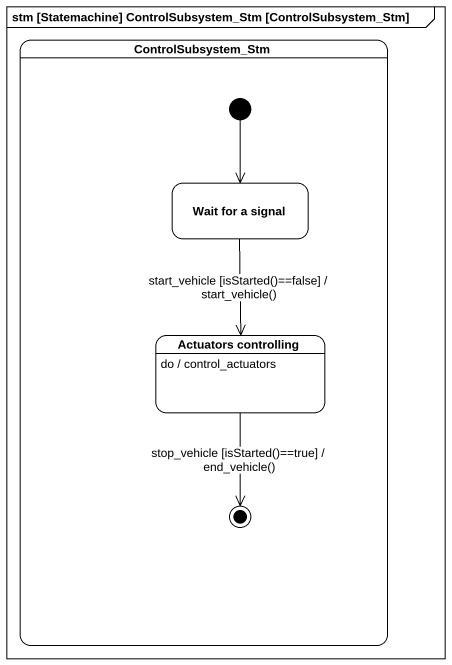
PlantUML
@startuml
mainframe stm [Statemachine] ControlSubsystem_Stm [ControlSubsystem_Stm]
hide empty description
state ControlSubsystem_Stm {
  state "Wait for a signal" as Wait_for_a_signal
  state "Actuators controlling" as Actuators_controlling
  Actuators_controlling : do / control_actuators
  [*] --> Wait_for_a_signal
  Actuators_controlling --> [*] : stop_vehicle [isStarted()==true] / end_vehicle()
}
Wait_for_a_signal --> Actuators_controlling : start_vehicle [isStarted()==false] / start_vehicle()
@enduml
